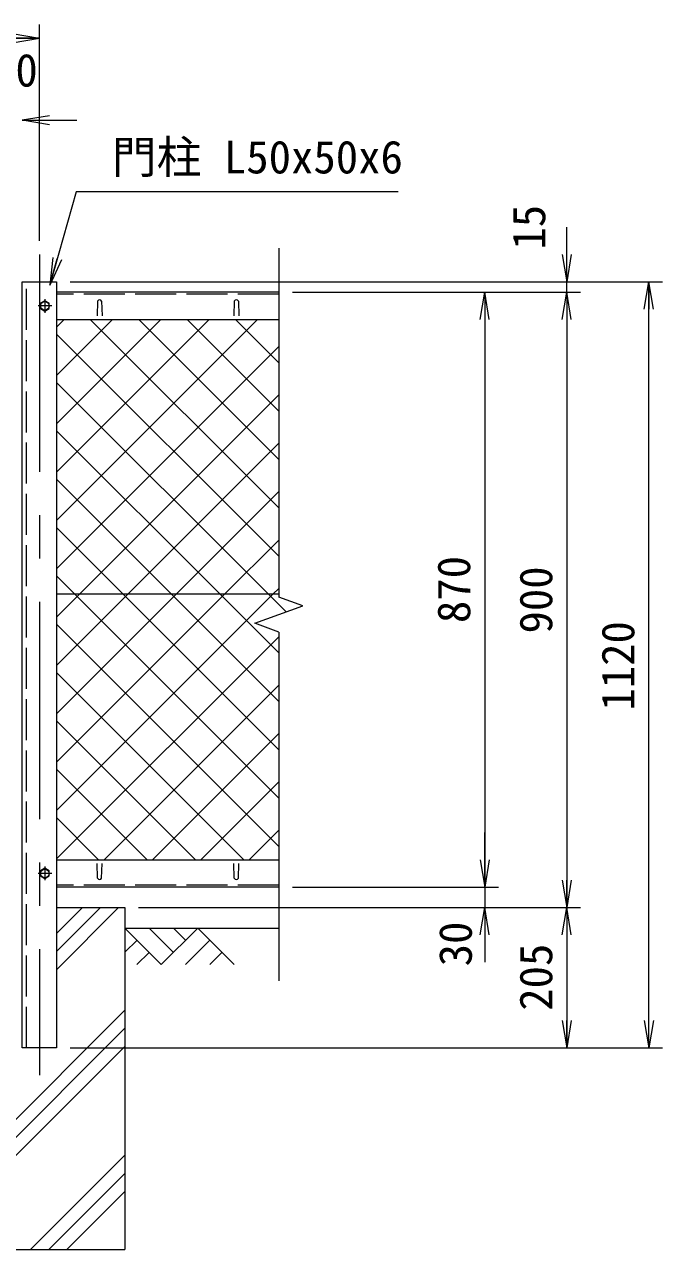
# Model space of a CAD drawing. Units: millimetres at full size. Extents: x -4200 to 4200, y -2970 to 2970.
# Drawn here: x -1608 to -676, y -1039 to 753 of the extents above; entities that cross this region are included whole.
import ezdxf
from ezdxf.enums import TextEntityAlignment as Align

# ---------------------------------------------------------------- set-up
doc = ezdxf.new("R2010")
doc.units = ezdxf.units.MM
doc.header["$LTSCALE"] = 10
doc.linetypes.add('DASHED', pattern=[7.5, 6, -1.5])
doc.linetypes.add('USER1', pattern=[50.8, 31.75, -6.35, 6.35, -6.35])
for name, color, linetype, lineweight in [('0-1_D-STR3', 3, 'Continuous', 13), ('0-2_D-BMK', 2, 'USER1', 13), ('0-3_D-STR1', 1, 'Continuous', 18), ('0-4_D-STR-TXT', 7, 'Continuous', 13), ('0-5_D-STR4', 7, 'Continuous', 18), ('0-6_D-BGD', 7, 'Continuous', 18), ('0-7_D-STR-DIM', 7, 'Continuous', 13), ('0-8_0', 7, 'Continuous', 18), ('0-9_D-DCR-HCH', 7, 'Continuous', 13), ('0-A_D-STR2', 7, 'Continuous', 13)]:
    doc.layers.add(name, color=color, linetype=linetype, lineweight=lineweight)
doc.styles.add('ＭＳ ゴシック', font='')
doc.styles.get('ＭＳ ゴシック').set_extended_font_data('MS Gothic')

# ---------------------------------------------------------------- blocks, each defined once
blk = doc.blocks.new('_Open')
at = {"layer": '0-8_0'}
blk.add_line((-10, 1.667), (0, 0), dxfattribs=at)
blk.add_lwpolyline([(-10, -1.667), (0, 0), (-10, 0)], dxfattribs=at)

msp = doc.modelspace()

# ---------------------------------------------------------------- linework, layer by layer
at = {"layer": '0-1_D-STR3'}
msp.add_line((-1236.55, -80.38), (-1561.55, -80.38), dxfattribs=at)
for points in [[(-1572.05, 345.12), (-1578.55, 348.87), (-1585.05, 345.12), (-1585.05, 337.61), (-1578.55, 333.86), (-1572.05, 337.61)], [(-1572.05, -484.88), (-1578.55, -481.13), (-1585.05, -484.88), (-1585.05, -492.39), (-1578.55, -496.14), (-1572.05, -492.39)]]:
    msp.add_lwpolyline(points, close=True, dxfattribs=at)
for centre in [(-1578.55, 341.37), (-1578.55, -488.63)]:
    msp.add_circle(centre, 6.25, dxfattribs=at)
at = {"layer": '0-2_D-BMK'}
for p, q in [((-1586.55, 416.37), (-1586.55, -783.63)), ((-1568.55, 341.37), (-1588.55, 341.37)), ((-1578.55, 351.37), (-1578.55, 331.37)), ((-1578.55, -478.63), (-1578.55, -498.63)), ((-1568.55, -488.63), (-1588.55, -488.63))]:
    msp.add_line(p, q, dxfattribs=at)
at = {"layer": '0-3_D-STR1', "linetype": 'DASHED'}
for p, q in [((-1605.55, -743.63), (-1605.55, 376.37)), ((-1236.55, 358.37), (-1561.55, 358.37)), ((-1236.55, -505.63), (-1561.55, -505.63))]:
    msp.add_line(p, q, dxfattribs=at)
at = {"layer": '0-3_D-STR1'}
for p, q in [((-1236.55, 361.37), (-1561.55, 361.37)), ((-1501.55, 348.24), (-1502.3, 326.74)), ((-1495.55, 348.24), (-1494.8, 326.74)), ((-1301.55, 348.24), (-1302.3, 326.74)), ((-1295.55, 348.24), (-1294.8, 326.74)), ((-1561.55, 321.37), (-1236.55, 321.37)), ((-1561.55, -468.63), (-1236.55, -468.63)), ((-1501.55, -495.5), (-1502.3, -474)), ((-1495.55, -495.5), (-1494.8, -474)), ((-1301.55, -495.5), (-1302.3, -474)), ((-1295.55, -495.5), (-1294.8, -474)), ((-1236.55, -508.63), (-1561.55, -508.63))]:
    msp.add_line(p, q, dxfattribs=at)
msp.add_lwpolyline([(-1561.55, -743.63), (-1611.55, -743.63), (-1611.55, 376.37), (-1561.55, 376.37)], close=True, dxfattribs=at)
for centre, start, end in [((-1498.55, 346.99), 22.61986, 157.38014), ((-1298.55, 346.99), 22.61986, 157.38014), ((-1498.55, -494.25), 202.61986, 337.38014), ((-1298.55, -494.25), 202.61986, 337.38014)]:
    msp.add_arc(centre, 3.25, start, end, dxfattribs=at)
at = {"layer": '0-4_D-STR-TXT'}
msp.add_lwpolyline([(-1061.91, 508.02), (-1532.88, 508.02), (-1570.97, 373.75)], dxfattribs=at)
at = {"layer": '0-5_D-STR4'}
for p, q in [((-1561.55, -538.63), (-1461.55, -538.63)), ((-1461.55, -538.63), (-1461.55, -1038.63)), ((-1711.55, -1038.63), (-1461.55, -1038.63))]:
    msp.add_line(p, q, dxfattribs=at)
at = {"layer": '0-6_D-BGD'}
msp.add_line((-1461.55, -568.63), (-1236.55, -568.63), dxfattribs=at)
at = {"layer": '0-7_D-STR-DIM'}
for p, q in [((-1586.55, 436.37), (-1586.55, 752.86)), ((-2626.55, 732.86), (-1586.55, 732.86)), ((-1571.55, 612.86), (-1531.55, 612.86)), ((-815.5, 416.37), (-815.5, 456.37)), ((-1236.55, 425.82), (-1236.55, -84.41)), ((-1541.55, 376.37), (-795.5, 376.37)), ((-1541.55, 376.37), (-675.5, 376.37)), ((-815.5, 361.37), (-815.5, 376.37)), ((-695.5, -743.63), (-695.5, 376.37)), ((-1216.55, 361.37), (-915.5, 361.37)), ((-1216.55, 361.37), (-795.5, 361.37)), ((-1216.55, 361.37), (-795.5, 361.37)), ((-935.5, 361.37), (-935.5, -508.63)), ((-815.5, 361.37), (-815.5, -538.63)), ((-815.5, 321.37), (-815.5, 281.37)), ((-1201.31, -97.23), (-1236.55, -84.41)), ((-1271.78, -122.88), (-1201.31, -97.23)), ((-1236.55, -135.71), (-1271.78, -122.88)), ((-1236.55, -135.71), (-1236.55, -645.94)), ((-935.5, -468.63), (-935.5, -428.63)), ((-1216.55, -508.63), (-915.5, -508.63)), ((-1216.55, -508.63), (-915.5, -508.63)), ((-935.5, -508.63), (-935.5, -538.63)), ((-1441.55, -538.63), (-795.5, -538.63)), ((-1441.55, -538.63), (-915.5, -538.63)), ((-1441.55, -538.63), (-795.5, -538.63)), ((-815.5, -538.63), (-815.5, -743.63)), ((-935.5, -578.63), (-935.5, -618.63)), ((-1541.55, -743.63), (-795.5, -743.63)), ((-1541.55, -743.63), (-675.5, -743.63))]:
    msp.add_line(p, q, dxfattribs=at)
at = {"layer": '0-9_D-DCR-HCH'}
for p, q in [((-1561.55, -629.54), (-1470.64, -538.63)), ((-1561.55, -603.02), (-1497.15, -538.63)), ((-1561.55, -576.51), (-1523.67, -538.63)), ((-1408.33, -621.84), (-1461.55, -568.63)), ((-1390.6, -604.11), (-1426.07, -568.63)), ((-1355.12, -568.63), (-1408.33, -621.84)), ((-1372.77, -586.46), (-1390.6, -568.63)), ((-1355.12, -568.63), (-1301.91, -621.84)), ((-1443.81, -586.37), (-1461.55, -604.03)), ((-1337.38, -586.37), (-1373.02, -621.84)), ((-1426.07, -604.11), (-1443.89, -621.84)), ((-1319.65, -604.11), (-1337.47, -621.84)), ((-1711.55, -938.64), (-1461.55, -688.64)), ((-1711.55, -965.16), (-1461.55, -715.16)), ((-1711.55, -991.67), (-1461.55, -741.67)), ((-1599.41, -1038.63), (-1461.55, -900.77)), ((-1572.89, -1038.63), (-1461.55, -927.29)), ((-1546.37, -1038.63), (-1461.55, -953.8))]:
    msp.add_line(p, q, dxfattribs=at)
at = {"layer": '0-A_D-STR2'}
for p, q in [((-1561.55, 310.36), (-1550.54, 321.37)), ((-1561.55, 239.65), (-1479.83, 321.37)), ((-1561.55, 168.94), (-1409.12, 321.37)), ((-1561.55, 98.23), (-1338.41, 321.37)), ((-1561.55, 27.52), (-1267.69, 321.37)), ((-1236.55, 45.85), (-1512.07, 321.37)), ((-1236.55, 116.56), (-1441.36, 321.37)), ((-1236.55, 187.27), (-1370.64, 321.37)), ((-1236.55, 257.98), (-1299.93, 321.37)), ((-1236.55, -24.86), (-1561.55, 300.14)), ((-1561.55, -43.19), (-1236.55, 281.81)), ((-1528.02, -80.38), (-1236.55, 211.09)), ((-1322.45, -80.38), (-1561.55, 158.72)), ((-1457.31, -80.38), (-1236.55, 140.38)), ((-1393.16, -80.38), (-1561.55, 88)), ((-1386.6, -80.38), (-1236.55, 69.67)), ((-1463.87, -80.38), (-1561.55, 17.29)), ((-1315.89, -80.38), (-1236.55, -1.04)), ((-1534.58, -80.38), (-1561.55, -53.42)), ((-1561.55, -113.91), (-1528.02, -80.38)), ((-1561.55, -184.62), (-1457.31, -80.38)), ((-1561.55, -255.33), (-1386.6, -80.38)), ((-1561.55, -326.04), (-1315.89, -80.38)), ((-1561.55, -396.75), (-1245.18, -80.38)), ((-1236.55, -378.42), (-1534.58, -80.38)), ((-1236.55, -307.71), (-1463.87, -80.38)), ((-1236.55, -237), (-1393.16, -80.38)), ((-1236.55, -166.28), (-1322.45, -80.38)), ((-1245.18, -80.38), (-1236.55, -71.75)), ((-1236.55, -449.13), (-1561.55, -124.13)), ((-1561.55, -467.46), (-1236.55, -142.46)), ((-1287.75, -468.63), (-1561.55, -194.84)), ((-1492.01, -468.63), (-1236.55, -213.17)), ((-1358.46, -468.63), (-1561.55, -265.55)), ((-1421.3, -468.63), (-1236.55, -283.88)), ((-1429.17, -468.63), (-1561.55, -336.26)), ((-1350.59, -468.63), (-1236.55, -354.59)), ((-1499.88, -468.63), (-1561.55, -406.97)), ((-1279.88, -468.63), (-1236.55, -425.3))]:
    msp.add_line(p, q, dxfattribs=at)
msp.add_lwpolyline([(-1225.93, -106.19), (-1251.74, -80.38), (-1561.55, 229.43)], dxfattribs=at)

# ---------------------------------------------------------------- block references
at = {"layer": '0-4_D-STR-TXT', "xscale": 4, "yscale": 4, "rotation": 254.16392}
msp.add_blockref('_Open', (-1571.51, 371.82), dxfattribs=at)
at = {"layer": '0-7_D-STR-DIM', "xscale": 4, "yscale": 4}
msp.add_blockref('_Open', (-1586.55, 732.86), dxfattribs=at)
for p, rotation in [((-1611.55, 612.86), 180), ((-815.5, 376.37), 270), ((-695.5, 376.37), 90), ((-935.5, 361.37), 90), ((-815.5, 361.37), 90), ((-815.5, 361.37), 90), ((-935.5, -508.63), 270), ((-935.5, -508.63), 270), ((-815.5, -538.63), 270), ((-935.5, -538.63), 90), ((-815.5, -538.63), 90), ((-815.5, -743.63), 270), ((-695.5, -743.63), 270)]:
    msp.add_blockref('_Open', p, dxfattribs=dict(at, rotation=rotation))

# ---------------------------------------------------------------- texts
at = {"layer": '0-4_D-STR-TXT', "style": 'ＭＳ ゴシック'}
msp.add_text('門柱 L50x50x6', height=48.09, dxfattribs=at).set_placement((-1480.69, 520.6), align=Align.BOTTOM_LEFT)
at = {"layer": '0-7_D-STR-DIM', "style": 'ＭＳ ゴシック'}
msp.add_text('20', height=48.09, dxfattribs=at).set_placement((-1654.3, 647.61), align=Align.BOTTOM_LEFT)
for s, p in [('15', (-832.44, 423.66)), ('870', (-942.25, -122.52)), ('900', (-822.25, -137.77)), ('1120', (-702.25, -250.55)), ('30', (-939.85, -624.53)), ('205', (-822.25, -689.5))]:
    msp.add_text(s, height=48.09, rotation=90, dxfattribs=at).set_placement(p, align=Align.BOTTOM_LEFT)

doc.saveas('drawing.dxf')
